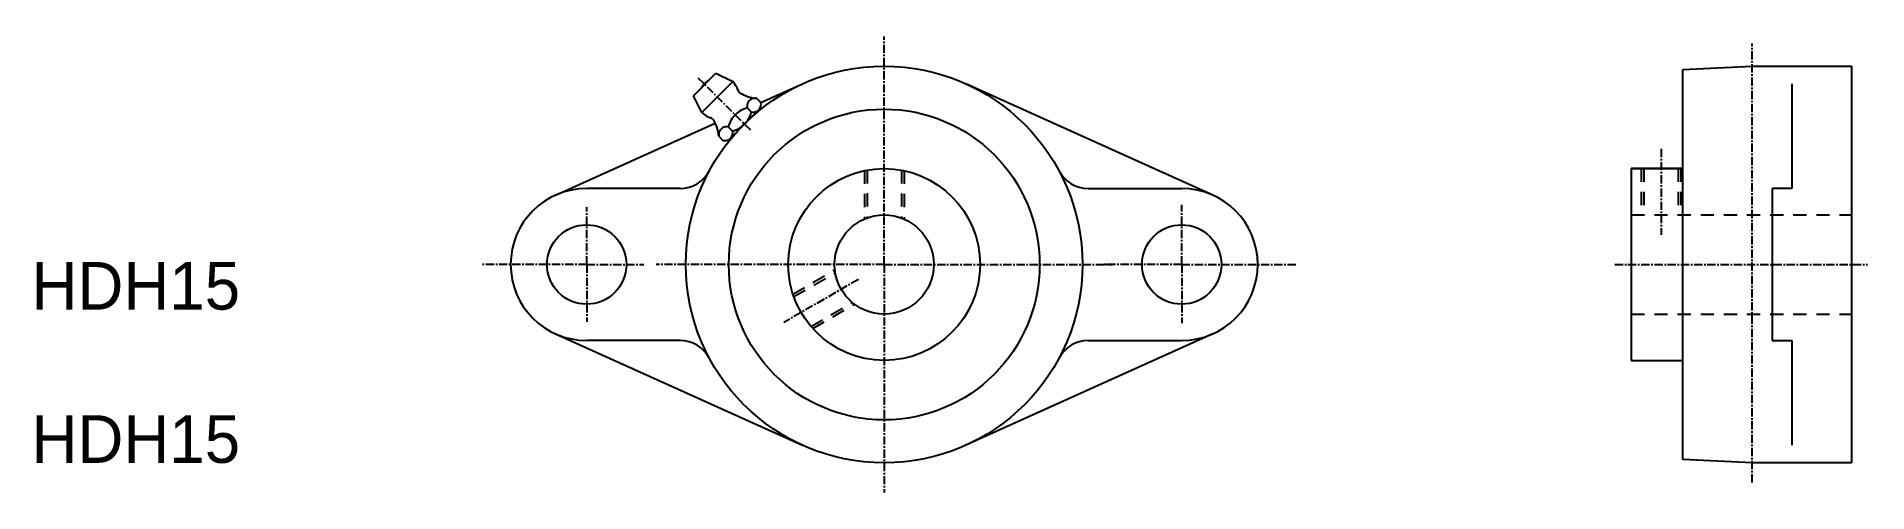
# Model space of a CAD drawing. Extents: x 74 to 351, y 90 to 159.
import ezdxf
from ezdxf.enums import TextEntityAlignment as Align

# ---------------------------------------------------------------- set-up
doc = ezdxf.new("R2010")
doc.units = 0
doc.linetypes.add('CENTER', pattern=[2, 1.25, -0.25, 0.25, -0.25])
doc.linetypes.add('DASHED', pattern=[3.5, 2, -1.5])
doc.layers.get('0').update_dxf_attribs({"linetype": 'CONTINUOUS'})
doc.layers.add('CENTER', color=1, linetype='CENTER')

msp = doc.modelspace()

# ---------------------------------------------------------------- linework, layer by layer
at = {"linetype": 'CONTINUOUS'}
for p, q in [((173.68, 149.98), (177.06, 153.38)), ((177.06, 153.38), (179.61, 152.11)), ((174.95, 147.44), (173.68, 149.98)), ((174.95, 147.44), (179.61, 152.11)), ((183.21, 149.59), (183.88, 148.92)), ((179.06, 143.34), (183.72, 148.02)), ((181.78, 148.15), (182.45, 147.49)), ((178.92, 145.28), (179.59, 144.62)), ((181.39, 145.68), (181.39, 145.68)), ((177.49, 143.85), (178.16, 143.18))]:
    msp.add_line(p, q, dxfattribs=at)
for p, q in [((323.31, 153.95), (333.81, 154.45)), ((323.31, 94.95), (323.31, 153.95)), ((333.81, 154.45), (348.81, 154.45)), ((348.81, 154.45), (348.81, 94.45)), ((183.85, 148.95), (190.17, 151.8)), ((252.24, 134.93), (214.84, 151.8)), ((339.81, 151.8), (339.81, 135.95)), ((152.78, 134.93), (176.95, 145.83)), ((315.51, 138.95), (315.51, 109.95)), ((323.31, 138.95), (315.51, 138.95)), ((315.51, 138.95), (323.31, 138.95)), ((315.51, 138.95), (323.31, 138.95)), ((171.65, 135.95), (157.51, 135.95)), ((233.36, 135.95), (247.51, 135.95)), ((336.81, 135.95), (336.81, 112.95)), ((339.81, 135.95), (336.81, 135.95)), ((152.78, 113.97), (190.17, 97.1)), ((252.24, 113.97), (214.84, 97.1)), ((171.65, 112.95), (157.51, 112.95)), ((233.36, 112.95), (247.51, 112.95)), ((336.81, 112.95), (339.81, 112.95)), ((339.81, 112.95), (339.81, 97.1)), ((315.51, 109.95), (323.31, 109.95)), ((333.81, 94.45), (323.31, 94.95)), ((348.81, 94.45), (333.81, 94.45))]:
    msp.add_line(p, q)
at = {"color": 3, "linetype": 'DASHED'}
for p, q in [((199.54, 138.64), (199.54, 131.34)), ((199.94, 138.72), (199.94, 131.5)), ((205.13, 138.71), (205.13, 131.48)), ((205.54, 138.63), (205.54, 131.31)), ((317.01, 138.95), (317.01, 131.95)), ((317.41, 138.95), (317.41, 131.95)), ((322.6, 138.95), (322.6, 131.95)), ((323.01, 138.95), (323.01, 131.95)), ((315.51, 131.95), (348.81, 131.95)), ((188.71, 119.98), (195.05, 123.64)), ((188.85, 119.59), (195.11, 123.21)), ((191.43, 115.09), (197.69, 118.71)), ((191.7, 114.78), (198.03, 118.43)), ((315.51, 116.95), (348.81, 116.95))]:
    msp.add_line(p, q, dxfattribs=at)
for centre, radius in [((202.51, 124.45), 30), ((202.51, 124.45), 23.5), ((202.51, 124.45), 14.5), ((157.51, 124.45), 6), ((202.51, 124.45), 7.5), ((247.51, 124.45), 6)]:
    msp.add_circle(centre, radius)
at = {"linetype": 'CONTINUOUS'}
for centre, radius, start, end in [((177.56, 149.5), 3.2, 119.7396, 150.4972), ((177.28, 149.77), 3.3, 18.0677, 45.1184), ((181.18, 151.04), 0.8, 198.0488, 240.351), ((183.75, 155.56), 6, 240.3501, 264.7809), ((183.05, 148.12), 1.48, 83.9903, 118.5275), ((177.28, 149.77), 3.3, 225.1184, 252.1691), ((182.84, 144.24), 4.04, 120.1685, 150.0683), ((183.41, 142.95), 5.44, 107.3885, 118.5375), ((183.25, 148.32), 1.48, 151.7093, 186.2465), ((182.9, 148.47), 1.1, 120.1598, 150.077), ((177.24, 149.1), 5.45, 331.6993, 342.8483), ((182.6, 148.96), 1.48, 264.001, 298.5275), ((182.76, 148.61), 1.1, 300.1598, 330.077), ((182.4, 148.76), 1.48, 331.7093, 6.2467), ((176.03, 145.87), 0.8, 29.8858, 72.188), ((171.52, 143.28), 6, 5.4559, 29.8867), ((178.96, 144.01), 1.48, 151.7093, 186.2465), ((178.61, 144.16), 1.1, 120.1598, 150.077), ((178.77, 143.81), 1.48, 83.9903, 118.5275), ((184.13, 143.68), 5.45, 151.6993, 162.8441), ((178.12, 144.46), 1.48, 331.7093, 6.2467), ((177.96, 149.82), 5.44, 287.3928, 298.5375), ((178.53, 148.53), 4.04, 300.1685, 330.0683), ((178.31, 144.66), 1.48, 264.001, 298.5275), ((178.47, 144.3), 1.1, 300.1598, 330.077)]:
    msp.add_arc(centre, radius, start, end, dxfattribs=at)
for centre, radius, start, end in [((171.65, 140.93), 4.98, 270, 331.8926), ((233.36, 140.93), 4.98, 208.1074, 270), ((157.51, 124.45), 11.5, 90, 270), ((247.51, 124.45), 11.5, 270, 90), ((171.65, 107.97), 4.98, 28.1074, 90), ((233.36, 107.97), 4.98, 90, 151.8926)]:
    msp.add_arc(centre, radius, start, end)
at = {"layer": 'CENTER', "color": 1, "linetype": 'CENTER'}
for p, q in [((202.51, 124.45), (202.51, 158.92)), ((333.81, 91.48), (333.81, 157.88)), ((182.32, 144.76), (174.39, 152.65)), ((320.01, 141.95), (320.01, 128.95)), ((157.51, 124.45), (157.51, 133.1)), ((247.51, 124.45), (247.51, 133.49)), ((157.51, 124.45), (141.59, 124.45)), ((157.51, 124.45), (166.16, 124.45)), ((157.51, 124.45), (157.51, 115.8)), ((202.51, 124.45), (168.04, 124.45)), ((198.61, 122.2), (187.35, 115.7)), ((202.51, 124.45), (236.98, 124.45)), ((202.51, 124.45), (202.51, 89.98)), ((247.51, 124.45), (235.56, 124.45)), ((247.51, 124.45), (264.95, 124.45)), ((247.51, 124.45), (247.51, 115.59)), ((313.01, 124.45), (351.22, 124.45))]:
    msp.add_line(p, q, dxfattribs=at)

# ---------------------------------------------------------------- texts
for p in [(89.31, 117.63), (89.31, 94.45)]:
    msp.add_text('HDH15', height=7.2).set_placement(p, align=Align.CENTER)

doc.saveas('drawing.dxf')
